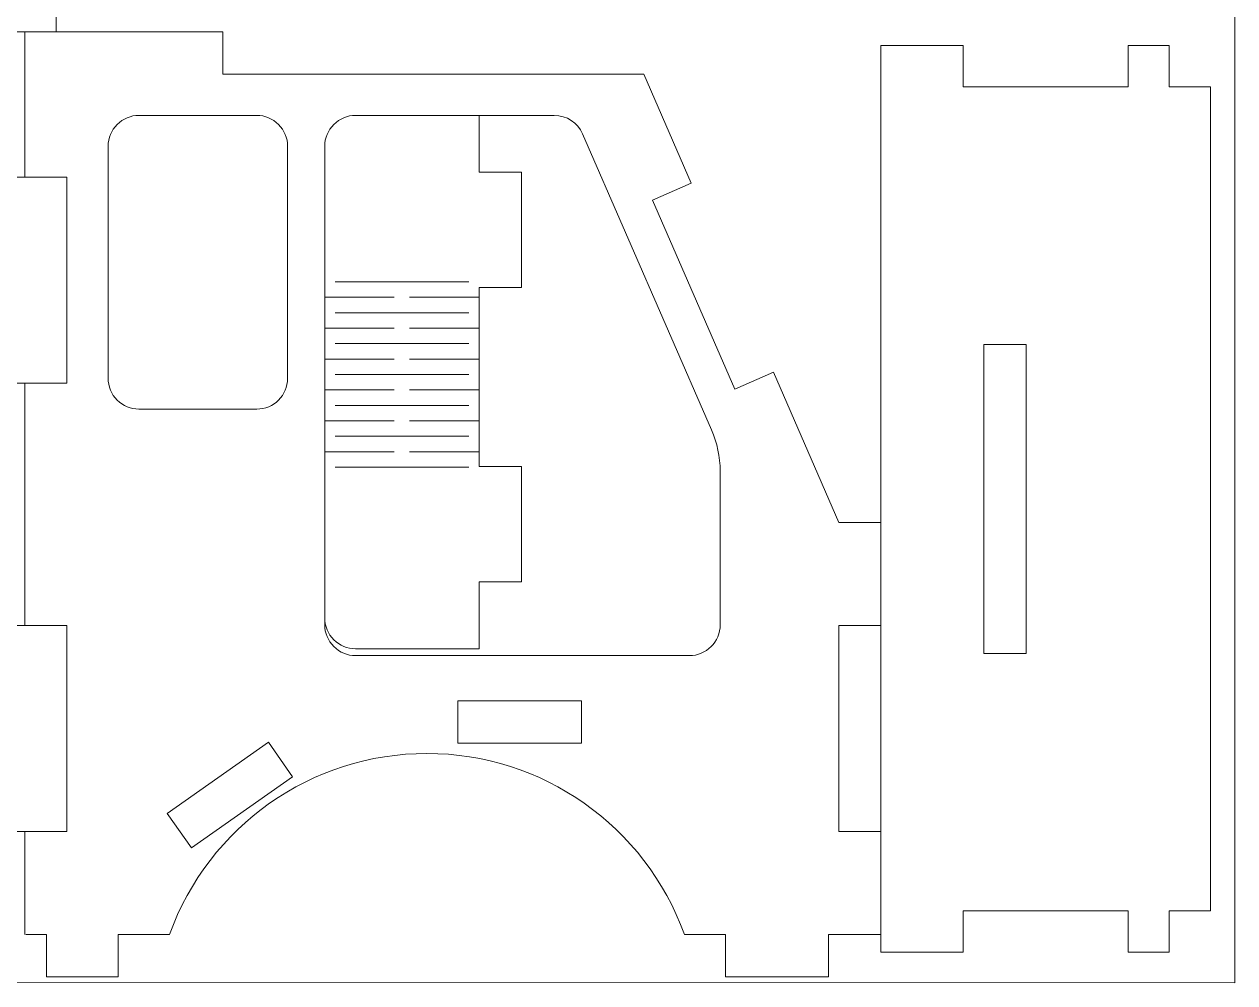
# Model space of a CAD drawing. Header units: inches. Extents: x -487 to 78, y 105 to 340.
# Drawn here: x -12.9 to 78.1, y 104.7 to 176.7 of the extents above; entities that cross this region are included whole.
import ezdxf

# ---------------------------------------------------------------- set-up
doc = ezdxf.new("R2010")
doc.units = ezdxf.units.IN
doc.header["$MEASUREMENT"] = 0
doc.layers.add('Capa 1', color=7, linetype='Continuous')
doc.layers.add('Capa 3', color=150, linetype='Continuous')

msp = doc.modelspace()

# ---------------------------------------------------------------- linework, layer by layer
at = {"layer": 'Capa 1', "color": 28, "lineweight": 9, "true_color": 0x11100b}
for points in [[(-10.537, 179.25), (-10.537, 176.152), (-26.027, 176.152), (-26.027, 179.25), (-44.238, 179.25), (-44.238, 176.152), (-59.725, 176.152), (-59.725, 179.25), (-67.47, 179.25), (-67.47, 198.61), (-70.568, 198.61), (-70.568, 221.842), (-67.47, 221.842), (-67.47, 241.202), (-59.725, 241.202), (-59.725, 244.3)], [(-27.805, 176.152), (-12.897, 176.152), (-12.897, 165.233), (-16.075, 165.233)], [(2.008, 176.152), (-12.897, 176.152)], [(2.008, 172.977), (2.008, 176.152)], [(76.289, 110.075), (76.289, 172.027), (73.191, 172.027), (73.191, 175.125), (70.093, 175.125), (70.093, 172.027), (57.703, 172.027), (57.703, 175.125), (51.507, 175.125), (51.507, 106.978), (57.703, 106.978), (57.703, 110.075), (70.093, 110.075), (70.093, 106.978), (73.191, 106.978), (73.191, 110.075), (76.289, 110.075)], [(33.676, 172.977), (2.008, 172.977)], [(37.241, 164.777), (33.676, 172.977)], [(-4.303, 169.88), (4.554, 169.88)], [(11.99, 169.88), (26.937, 169.88)], [(21.284, 165.62), (21.284, 169.88)], [(29.065, 168.485), (38.766, 146.23)], [(-6.625, 150.118), (-6.625, 167.557)], [(6.876, 167.557), (6.876, 150.118)], [(9.668, 131.585), (9.668, 167.557)], [(-12.897, 165.233), (-9.723, 165.233)], [(-9.723, 165.233), (-9.723, 149.745)], [(24.459, 165.62), (21.284, 165.62)], [(24.459, 156.947), (24.459, 165.62)], [(34.329, 163.511), (37.241, 164.777)], [(40.509, 149.308), (34.329, 163.511)], [(10.441, 157.368), (20.508, 157.368)], [(21.284, 143.483), (21.284, 156.947)], [(21.284, 156.947), (24.459, 156.947)], [(9.668, 156.207), (14.894, 156.207)], [(16.055, 156.207), (21.284, 156.207)], [(10.441, 155.045), (20.508, 155.045)], [(9.668, 153.883), (14.894, 153.883)], [(16.055, 153.883), (21.284, 153.883)], [(10.441, 152.722), (20.508, 152.722)], [(59.252, 152.667), (62.427, 152.667), (62.427, 129.435), (59.252, 129.435), (59.252, 152.667)], [(9.668, 151.56), (14.894, 151.56)], [(16.055, 151.56), (21.284, 151.56)], [(10.441, 150.399), (20.508, 150.399)], [(43.418, 150.575), (40.509, 149.308)], [(48.333, 139.277), (43.418, 150.575)], [(-16.075, 149.745), (-12.897, 149.745), (-12.897, 131.533), (-16.075, 131.533)], [(-9.723, 149.745), (-12.897, 149.745)], [(9.668, 149.237), (14.894, 149.237)], [(16.055, 149.237), (21.284, 149.237)], [(4.554, 147.795), (-4.303, 147.795)], [(10.441, 148.075), (20.508, 148.075)], [(9.668, 146.914), (14.894, 146.914)], [(16.055, 146.914), (21.284, 146.914)], [(10.441, 145.752), (20.508, 145.752)], [(9.668, 144.59), (14.894, 144.59)], [(16.055, 144.59), (21.284, 144.59)], [(10.441, 143.429), (20.508, 143.429)], [(24.459, 143.483), (21.284, 143.483)], [(24.459, 134.81), (24.459, 143.483)], [(39.413, 143.135), (39.413, 131.585)], [(51.507, 139.277), (48.333, 139.277)], [(51.507, 131.533), (51.507, 139.277)], [(21.284, 129.776), (21.284, 134.81)], [(21.284, 134.81), (24.459, 134.81)], [(-12.897, 131.533), (-9.723, 131.533)], [(-9.723, 131.533), (-9.723, 116.045)], [(48.333, 116.045), (48.333, 131.533)], [(48.333, 131.533), (51.507, 131.533)], [(11.99, 129.776), (21.284, 129.776)], [(37.088, 129.262), (11.99, 129.262)], [(19.681, 122.682), (19.681, 125.857)], [(19.681, 125.857), (28.975, 125.857)], [(28.975, 125.857), (28.975, 122.682)], [(-2.177, 117.406), (5.426, 122.749)], [(5.426, 122.749), (7.251, 120.152)], [(28.975, 122.682), (19.681, 122.682)], [(7.251, 120.152), (-0.353, 114.808)], [(-0.353, 114.808), (-2.177, 117.406)], [(-16.075, 116.045), (-12.897, 116.045), (-12.897, 108.301)], [(-9.723, 116.045), (-12.897, 116.045)], [(51.507, 116.045), (48.333, 116.045)], [(51.507, 108.301), (51.507, 116.045)], [(-12.821, 108.301), (-11.272, 108.301)], [(-11.272, 108.301), (-11.272, 105.126)], [(-5.874, 108.301), (-2.003, 108.301)], [(-5.874, 105.126), (-5.874, 108.301)], [(36.717, 108.301), (39.815, 108.301)], [(39.815, 108.301), (39.815, 105.126)], [(47.56, 108.301), (51.507, 108.301)], [(47.56, 105.126), (47.56, 108.301)], [(-5.874, 105.126), (-11.272, 105.126)], [(47.56, 105.126), (39.815, 105.126)]]:
    msp.add_lwpolyline(points, dxfattribs=at)
for points in [[(-4.303, 169.88), (-4.917, 169.88), (-5.51, 169.635), (-5.945, 169.199), (-6.382, 168.764), (-6.625, 168.173), (-6.625, 167.557)], [(6.876, 167.557), (6.876, 168.173), (6.633, 168.764), (6.196, 169.199), (5.762, 169.635), (5.172, 169.88), (4.554, 169.88)], [(11.99, 169.88), (11.376, 169.88), (10.783, 169.635), (10.348, 169.199), (9.911, 168.764), (9.668, 168.173), (9.668, 167.557)], [(-6.625, 150.118), (-6.625, 149.502), (-6.382, 148.911), (-5.945, 148.476), (-5.51, 148.04), (-4.917, 147.795), (-4.303, 147.795)], [(9.668, 132.1), (9.668, 131.484), (9.911, 130.893), (10.348, 130.457), (10.783, 130.021), (11.376, 129.776), (11.99, 129.776)], [(9.668, 131.585), (9.668, 130.969), (9.911, 130.378), (10.348, 129.942), (10.783, 129.507), (11.376, 129.262), (11.99, 129.262)], [(36.717, 108.301), (33.777, 116.465), (26.035, 121.907), (17.359, 121.907), (8.679, 121.907), (0.937, 116.465), (-2.003, 108.301)]]:
    msp.add_open_spline(points, degree=3, knots=[0, 0, 0, 0, 1, 1, 1, 2, 2, 2, 2], dxfattribs=at)
for points in [[(29.065, 168.485), (28.696, 169.332), (27.86, 169.88), (26.937, 169.88)], [(4.554, 147.795), (5.838, 147.795), (6.876, 148.835), (6.876, 150.118)], [(39.413, 143.135), (39.413, 144.2), (39.192, 145.254), (38.766, 146.23)], [(37.088, 129.262), (38.372, 129.262), (39.413, 130.302), (39.413, 131.585)]]:
    msp.add_open_spline(points, degree=3, dxfattribs=at)
at = {"layer": 'Capa 3', "lineweight": 0}
msp.add_lwpolyline([(-391.165, 340.389), (78.122, 340.389), (78.122, 104.667), (-391.188, 104.712), (-391.165, 340.389)], dxfattribs=at)

doc.saveas('drawing.dxf')
